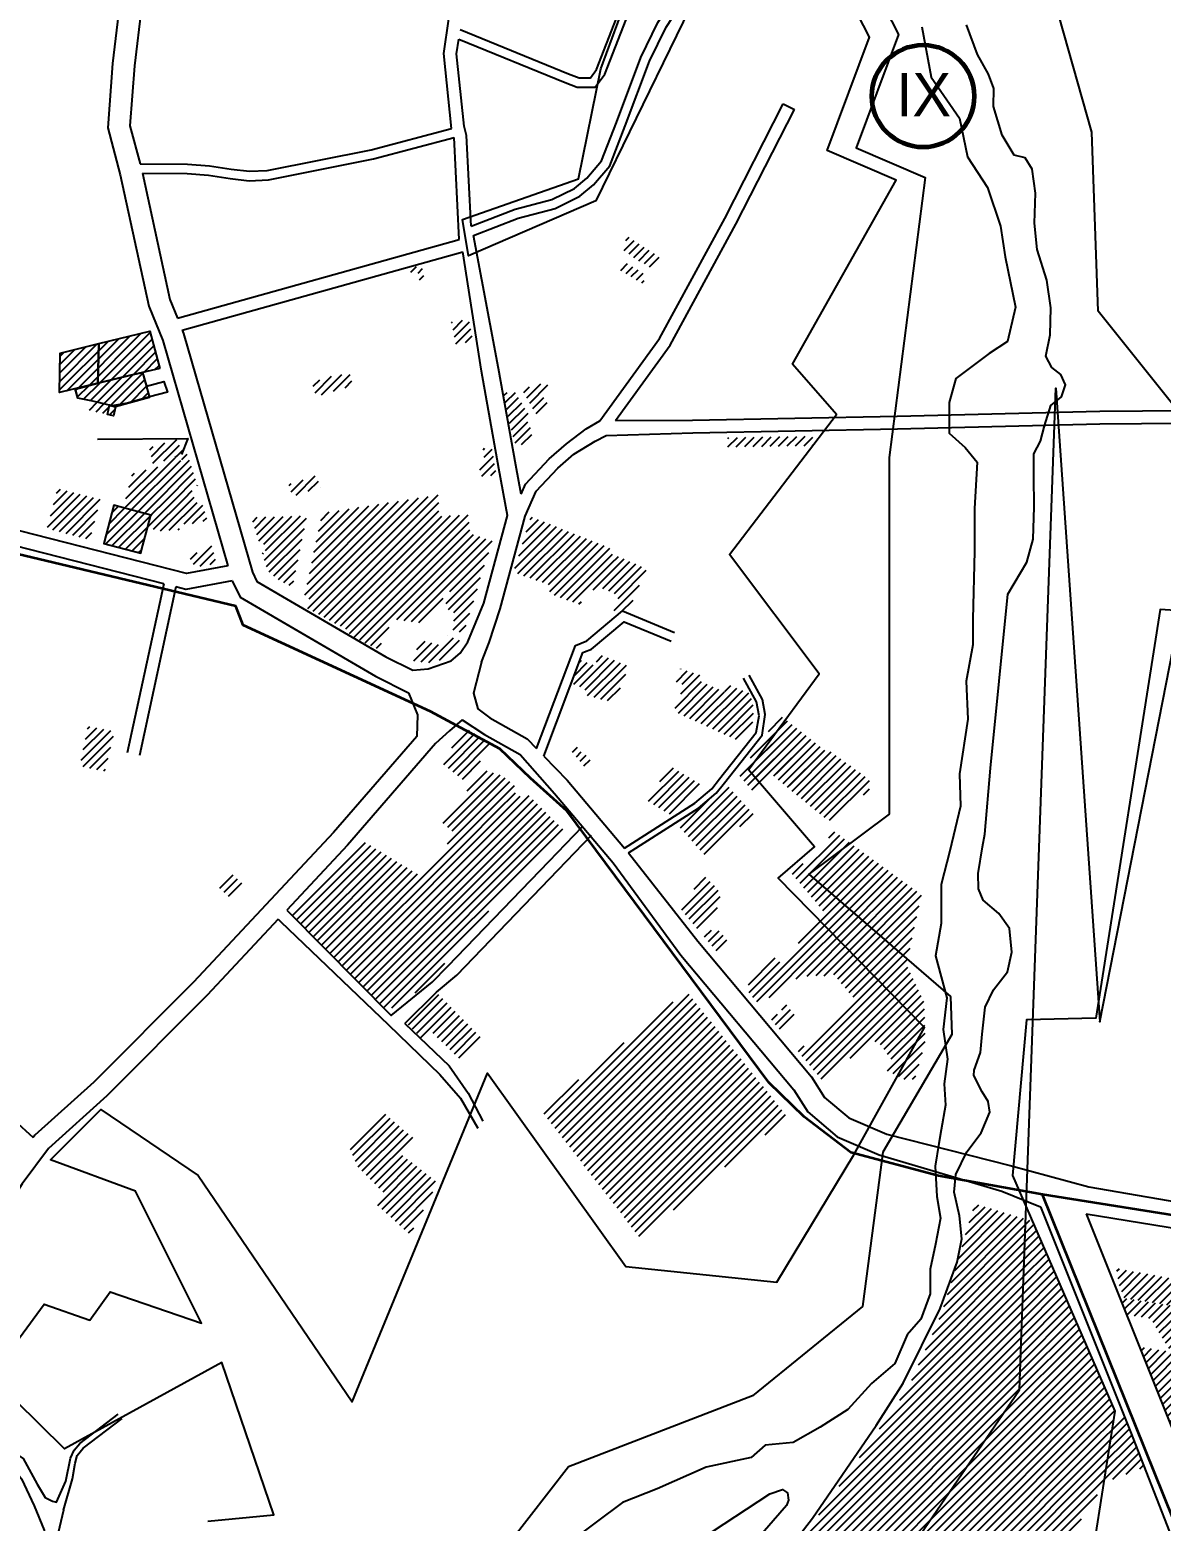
# Model space of a CAD drawing. Header units: millimetres. Extents: x 1378883 to 1389511, y 5662980 to 5673292.
# Drawn here: x 1383360 to 1384079, y 5667445 to 5668394 of the extents above; entities that cross this region are included whole.
import ezdxf

# ---------------------------------------------------------------- set-up
doc = ezdxf.new("R2010")
doc.units = ezdxf.units.MM
for name, color, linetype in [('$Work', 1, 'Continuous'), ('zona', 3, 'Continuous'), ('вулиці', 7, 'Continuous'), ('КартаСкан', 252, 'Continuous'), ('район', 6, 'Continuous')]:
    doc.layers.add(name, color=color, linetype=linetype)
doc.layers.add('_5Інше', color=252, linetype='Continuous', lineweight=25)
picture_1 = doc.add_image_def('image1.tif', size_in_pixel=(29607, 29619))
pattern_1 = [(45, (2.4066, 2.8008), (-2.6516504294, 2.6516504294), [])]

# ---------------------------------------------------------------- blocks, each defined once
blk = doc.blocks.new('Турія')
at = {"layer": '_5Інше', "color": 5}
for points in [[(46846.95, 25195.38), (46890.92, 25224.3), (46898.9, 25227.03), (46902.09, 25224.98), (46902.77, 25220.2), (46901.4, 25216.78), (46881.81, 25194.24)], [(46908.7, 25196.77), (46917.91, 25208.84), (46958.47, 25267.79), (46975.58, 25294.59), (46999.16, 25342.2), (47009.99, 25371.57), (47012.98, 25386.49), (47011.49, 25401.03), (47008.2, 25416.24), (47009.14, 25427.51), (47016.28, 25441.79), (47025.3, 25454), (47030.75, 25467.14), (47029.81, 25473.91), (47025.86, 25479.92), (47020.6, 25490.44), (47020.79, 25493.82), (47024.88, 25505.01), (47025.83, 25516.74), (47027.91, 25533.96), (47033.21, 25544.93), (47042.11, 25556.28), (47044.76, 25568.77), (47043.24, 25583.91), (47036.43, 25593.37), (47026.63, 25601.92), (47023.58, 25609.16), (47023.39, 25618.88), (47026.25, 25635.85), (47027.59, 25643.85), (47031.21, 25685.98), (47042.17, 25796.61), (47054.34, 25817.01), (47058.44, 25831.47), (47058.98, 25852.2), (47058.71, 25871.56), (47058.71, 25885.75), (47063.08, 25893.93), (47065.53, 25903.75), (47069.63, 25916.57), (47076.45, 25922.03), (47078.9, 25929.66), (47075.9, 25936.21), (47070.17, 25940.85), (47066.35, 25947.94), (47069.13, 25961.58), (47069.57, 25978.75), (47067.15, 25996.36), (47060.98, 26015.72), (47059.22, 26032.67), (47059.88, 26051.6), (47057.68, 26067.01), (47053.28, 26074.05), (47046.23, 26075.81), (47038.69, 26088.58), (47033.21, 26106.73), (47033.46, 26118.17), (47029.98, 26127.37), (47023.02, 26139.8), (47016.05, 26158.69)], [(46987.55, 26157.56), (46993.53, 26125.45), (47011.46, 26099.31), (47016.69, 26074.67), (47029.39, 26055.25), (47037.61, 26030.61), (47040.59, 26011.19), (47047.21, 25979.23), (47042.15, 25957.3), (47030.33, 25949.71), (47009.23, 25933.68), (47005.01, 25918.49), (47005.01, 25899.09), (47015.14, 25889.81), (47022.73, 25880.53), (47021.05, 25851.01), (47021.05, 25824.01), (47019.95, 25780.69), (47019.95, 25764.3), (47015.7, 25741.24), (47016.91, 25716.96), (47011.45, 25682.36), (47012.05, 25661.72), (47005.37, 25633.2), (46999.91, 25611.95), (46999.91, 25587.07), (46996.26, 25566.43), (47003.55, 25539.72), (47001.03, 25519.71), (47003.78, 25500.87), (47001.82, 25485.18), (47002.6, 25471.45), (46999.85, 25455.76), (46998.28, 25447.13), (46995.93, 25432.61), (46997.11, 25413.39), (46999.46, 25399.66), (46996.32, 25383.18), (46992.79, 25367.1), (46992.79, 25351.4), (46986.99, 25335.4), (46978.14, 25325.44), (46970.39, 25307.18), (46955.44, 25294.46), (46940.5, 25277.86), (46922.78, 25266.79), (46905.62, 25256.83), (46887.91, 25255.17), (46879.05, 25247.43), (46850.27, 25241.34), (46819.27, 25227.51), (46797.13, 25218.66), (46762.81, 25193.21)]]:
    blk.add_lwpolyline(points, dxfattribs=at)
blk = doc.blocks.new('ТуріяПрибер')
at = {"layer": '_5Інше', "color": 160}
for points in [[(46916, 25122), (47042, 25306), (47065, 25943), (47093, 25540), (47164, 25902), (47092, 25992), (47088, 26106), (46993, 26442), (47127, 26627), (47198, 27064)], [(47179, 27319), (46966, 26847), (47023, 26821), (47000, 26754), (46939, 26743), (46974, 26633), (46879, 26481), (46913, 26470), (46880, 26373), (46921, 26348), (46923, 26250), (46965, 26168), (46938, 26096), (46982, 26077), (46959, 25899), (46959, 25672), (46908, 25634), (46998, 25556), (46999, 25532), (46955, 25457), (46942, 25359), (46872, 25302), (46755, 25257), (46655, 25128)]]:
    blk.add_lwpolyline(points, dxfattribs=at)
blk = doc.blocks.new('ТуріяВодоох')
at = {"layer": '_5Інше', "color": 140}
for points in [[(46544, 25224), (46586, 25228), (46553, 25325), (46453, 25270), (46406, 25316), (46440, 25362), (46469, 25352), (46482, 25370), (46540, 25350), (46498, 25434), (46444, 25454), (46476, 25486), (46538, 25444), (46636, 25300), (46722, 25509), (46810, 25386), (46906, 25376), (46955, 25457), (47000, 25538), (46907, 25633), (46930, 25653), (46888, 25702), (46933, 25763), (46876, 25839), (46944, 25928), (46916, 25960), (46982, 26077), (46938, 26096), (46965, 26168), (46923, 26250)], [(46868, 26222), (46791, 26064), (46710, 26029), (46706, 26052), (46780, 26078), (46794, 26148), (46913, 26470)], [(47240, 25798), (47150, 25804), (47109, 25544), (47065, 25543), (47056, 25444), (47121, 25294), (47100, 25160)]]:
    blk.add_lwpolyline(points, dxfattribs=at)

msp = doc.modelspace()

# ---------------------------------------------------------------- hatches: boundary and pattern name
at = {"layer": 'вулиці', "lineweight": -2}
h = msp.add_hatch(dxfattribs=at)
h.set_pattern_fill('ANSI31', color=2, scale=30, style=0)
h.set_pattern_definition(pattern_1)
h.paths.add_polyline_path([(1383740.45, 5668262.57), (1383735.71, 5668255.24), (1383744.21, 5668249.74), (1383743.93, 5668249.33), (1383748.98, 5668246.07), (1383749.24, 5668246.49), (1383755.54, 5668242.41), (1383760.14, 5668249.53), (1383759.29, 5668250.05), (1383759.43, 5668250.26)])
h.paths.add_polyline_path([(1383740.91, 5668250.12), (1383756.75, 5668250.12), (1383756.75, 5668255.12), (1383740.91, 5668255.12)], flags=25)
h = msp.add_hatch(dxfattribs=at)
h.set_pattern_fill('ANSI31', color=2, scale=30, style=0)
h.set_pattern_definition(pattern_1)
h.paths.add_polyline_path([(1383609.19, 5668244.57), (1383601.43, 5668242.43), (1383602.4, 5668238.91), (1383606.6, 5668239.92), (1383607.94, 5668233.89), (1383611.05, 5668234.52)])
h.paths.add_polyline_path([(1383600.44, 5668235.8), (1383616.27, 5668235.8), (1383616.27, 5668240.8), (1383600.44, 5668240.8)], flags=9)
h = msp.add_hatch(dxfattribs=at)
h.set_pattern_fill('ANSI31', color=2, scale=30, style=0)
h.set_pattern_definition(pattern_1)
h.paths.add_polyline_path([(1383734.44, 5668241.94), (1383746.92, 5668234.44), (1383749.41, 5668232.91), (1383752.57, 5668237.84), (1383737.59, 5668246.89)])
h.paths.add_polyline_path([(1383736.33, 5668238.1), (1383752.17, 5668238.1), (1383752.17, 5668243.1), (1383736.33, 5668243.1)], flags=25)
h = msp.add_hatch(dxfattribs=at)
h.set_pattern_fill('ANSI31', color=2, scale=30, style=0)
h.set_pattern_definition(pattern_1)
h.paths.add_polyline_path([(1383628.04, 5668208.03), (1383630.86, 5668194), (1383635.62, 5668194.89), (1383641.62, 5668196.71), (1383639.32, 5668209.55), (1383633.76, 5668209.29)])
h.paths.add_polyline_path([(1383621.24, 5668198.62), (1383646.24, 5668198.62), (1383646.24, 5668203.62), (1383621.24, 5668203.62)], flags=9)
h = msp.add_hatch(dxfattribs=at)
h.set_pattern_fill('ANSI31', color=2, scale=30, style=0)
h.set_pattern_definition(pattern_1)
h.paths.add_polyline_path([(1383403.74, 5668194.51), (1383379.03, 5668188.37), (1383378.69, 5668163.36), (1383403.11, 5668169.35)])
h.paths.add_polyline_path([(1383436.12, 5668202.55), (1383403.74, 5668194.51), (1383403.11, 5668169.35), (1383423.72, 5668174.49), (1383431.5, 5668176.24), (1383431.52, 5668176.19), (1383442.52, 5668178.72)])
h.paths.add_polyline_path([(1383382.46, 5668178.5), (1383447.02, 5668178.5), (1383447.02, 5668188.55), (1383382.46, 5668188.55)], flags=9)
h.paths.add_polyline_path([(1383385.94, 5668159.45), (1383435.44, 5668159.45), (1383435.44, 5668167.1), (1383385.94, 5668167.1)], flags=9)
h = msp.add_hatch(dxfattribs=at)
h.set_pattern_fill('ANSI31', color=2, scale=30, style=0)
h.set_pattern_definition(pattern_1)
h.paths.add_polyline_path([(1383403.11, 5668169.35), (1383388.53, 5668165.77), (1383390.35, 5668159.9), (1383398.82, 5668158.14), (1383402.71, 5668157.21), (1383406.59, 5668156.28), (1383410.49, 5668155.34), (1383414.37, 5668154.41), (1383435.99, 5668160.3), (1383431.51, 5668176.19), (1383423.74, 5668174.41)])
h.paths.add_polyline_path([(1383381.1, 5668159.53), (1383440.27, 5668159.53), (1383440.27, 5668167.03), (1383381.1, 5668167.03)], flags=9)
h = msp.add_hatch(dxfattribs=at)
h.set_pattern_fill('ANSI31', color=2, scale=30, style=0)
h.set_pattern_definition(pattern_1)
h.paths.add_polyline_path([(1383558.03, 5668174.86), (1383557.81, 5668175.55), (1383540.87, 5668170.53), (1383541.07, 5668169.84), (1383539.47, 5668169.37), (1383541.95, 5668161.03), (1383565.53, 5668168.01), (1383563.07, 5668176.35)])
h.paths.add_polyline_path([(1383545.84, 5668166.89), (1383561.67, 5668166.89), (1383561.67, 5668171.89), (1383545.84, 5668171.89)], flags=24)
h = msp.add_hatch(dxfattribs=at)
h.set_pattern_fill('ANSI31', color=2, scale=30, style=0)
h.set_pattern_definition(pattern_1)
h.paths.add_polyline_path([(1383681.76, 5668150.01), (1383690.2, 5668155.04), (1383684.7, 5668163.4), (1383690.05, 5668167.36), (1383688.23, 5668169.81), (1383672.54, 5668165.82)])
h.paths.add_polyline_path([(1383673.69, 5668158.73), (1383689.52, 5668158.73), (1383689.52, 5668163.73), (1383673.69, 5668163.73)], flags=25)
h = msp.add_hatch(dxfattribs=at)
h.set_pattern_fill('ANSI31', color=2, scale=30, style=0)
h.set_pattern_definition(pattern_1)
h.paths.add_polyline_path([(1383667.98, 5668164.67), (1383661.37, 5668163), (1383665.29, 5668142.46), (1383669.14, 5668129.19), (1383671.23, 5668129.68), (1383677.01, 5668132.05), (1383676.82, 5668132.34), (1383680.47, 5668134.56), (1383677.91, 5668138.68), (1383679.24, 5668139.51), (1383676.49, 5668143.95), (1383676.98, 5668149.87)])
h.paths.add_polyline_path([(1383663.78, 5668146.91), (1383679.61, 5668146.91), (1383679.61, 5668151.91), (1383663.78, 5668151.91)], flags=25)
h = msp.add_hatch(dxfattribs=at)
h.set_pattern_fill('ANSI31', color=2, scale=30, style=0)
h.set_pattern_definition(pattern_1)
h.paths.add_polyline_path([(1383402.71, 5668157.21), (1383398.82, 5668158.14), (1383397.42, 5668152.3), (1383401.31, 5668151.37)])
h.paths.add_polyline_path([(1383406.59, 5668156.28), (1383402.71, 5668157.21), (1383401.31, 5668151.37), (1383405.2, 5668150.44)])
h.paths.add_polyline_path([(1383410.49, 5668155.34), (1383406.59, 5668156.28), (1383405.2, 5668150.44), (1383409.09, 5668149.51)])
h.paths.add_polyline_path([(1383414.37, 5668154.41), (1383410.49, 5668155.34), (1383409.09, 5668149.51), (1383412.98, 5668148.58)])
h = msp.add_hatch(dxfattribs=at)
h.set_pattern_fill('ANSI31', color=2, scale=30, style=0)
h.set_pattern_definition(pattern_1)
h.paths.add_polyline_path([(1383435.78, 5668128.47), (1383438.11, 5668118.11), (1383453.46, 5668122.33), (1383452.46, 5668126.05), (1383455.75, 5668126.93), (1383453.94, 5668133.77)])
h.paths.add_polyline_path([(1383437.96, 5668123.27), (1383453.79, 5668123.27), (1383453.79, 5668128.27), (1383437.96, 5668128.27)], flags=24)
h = msp.add_hatch(dxfattribs=at)
h.set_pattern_fill('ANSI31', color=2, scale=30, style=0)
h.set_pattern_definition(pattern_1)
h.paths.add_polyline_path([(1383803.81, 5668134.81), (1383803.91, 5668128.81), (1383857.85, 5668129.7), (1383857.9, 5668129.76), (1383857.81, 5668135.7)])
h.paths.add_polyline_path([(1383810.43, 5668128.9), (1383854.59, 5668128.9), (1383854.59, 5668136.4), (1383810.43, 5668136.4)], flags=9)
h = msp.add_hatch(dxfattribs=at)
h.set_pattern_fill('ANSI31', color=2, scale=30, style=0)
h.set_pattern_definition(pattern_1)
h.paths.add_polyline_path([(1383462.34, 5668117.62), (1383461, 5668121.5), (1383452.87, 5668119.5), (1383452.21, 5668121.92), (1383444.79, 5668119.7), (1383445.12, 5668117.25), (1383438.67, 5668115.59), (1383431.26, 5668113.49), (1383425.02, 5668111.64), (1383419.32, 5668090.03), (1383425.76, 5668088.34), (1383425.75, 5668088.33), (1383436.72, 5668085.44), (1383436.86, 5668085.97), (1383442, 5668086.3), (1383441.69, 5668090.39), (1383441.7, 5668090.39), (1383441.69, 5668090.49), (1383443.82, 5668090.5), (1383443.62, 5668093.07), (1383464.29, 5668097.14), (1383462.52, 5668103.17), (1383466.62, 5668104.22)])
h.paths.add_polyline_path([(1383418.5, 5668097.24), (1383470.64, 5668097.24), (1383470.64, 5668104.73), (1383418.5, 5668104.73)], flags=9)
h.paths.add_polyline_path([(1383412.32, 5668104.04), (1383474.36, 5668104.04), (1383474.36, 5668111.71), (1383412.32, 5668111.71)], flags=9)
h.paths.add_polyline_path([(1383428.27, 5668083.49), (1383480.17, 5668083.49), (1383480.17, 5668091.15), (1383428.27, 5668091.15)], flags=9)
h = msp.add_hatch(dxfattribs=at)
h.set_pattern_fill('ANSI31', color=2, scale=30, style=0)
h.set_pattern_definition(pattern_1)
h.paths.add_polyline_path([(1383460.49, 5668121.95), (1383458.95, 5668127.37), (1383452.59, 5668125.58), (1383453.46, 5668122.33), (1383453.45, 5668122.33), (1383454.03, 5668120.17)])
h = msp.add_hatch(dxfattribs=at)
h.set_pattern_fill('ANSI31', color=2, scale=30, style=0)
h.set_pattern_definition(pattern_1)
h.paths.add_polyline_path([(1383649.37, 5668117.83), (1383645.62, 5668117.36), (1383646.64, 5668110.28), (1383656.78, 5668110.76), (1383653.69, 5668128.38), (1383648.06, 5668127.84)])
h.paths.add_polyline_path([(1383642.93, 5668112.05), (1383658.76, 5668112.05), (1383658.76, 5668117.05), (1383642.93, 5668117.05)], flags=9)
h = msp.add_hatch(dxfattribs=at)
h.set_pattern_fill('ANSI31', color=2, scale=30, style=0)
h.set_pattern_definition(pattern_1)
h.paths.add_polyline_path([(1383377.45, 5668102.48), (1383370.71, 5668077.01), (1383398.12, 5668069.77), (1383404.8, 5668095.45)])
h.paths.add_polyline_path([(1383355.24, 5668081.42), (1383428.58, 5668081.42), (1383428.58, 5668088.92), (1383355.24, 5668088.92)], flags=9)
h = msp.add_hatch(dxfattribs=at)
h.set_pattern_fill('ANSI31', color=2, scale=30, style=0)
h.set_pattern_definition(pattern_1)
h.paths.add_polyline_path([(1383524.52, 5668105.11), (1383526.88, 5668097.47), (1383544.57, 5668102.94), (1383542.2, 5668110.59)])
h.paths.add_polyline_path([(1383528.43, 5668101.07), (1383544.27, 5668101.07), (1383544.27, 5668106.07), (1383528.43, 5668106.07)], flags=24)
h = msp.add_hatch(dxfattribs=at)
h.set_pattern_fill('ANSI31', color=2, scale=30, style=0)
h.set_pattern_definition(pattern_1)
h.paths.add_polyline_path([(1383469.04, 5668094.27), (1383465.41, 5668093.33), (1383464.29, 5668097.14), (1383443.62, 5668093.07), (1383443.82, 5668090.5), (1383441.7, 5668090.39), (1383442, 5668086.3), (1383436.86, 5668085.97), (1383436.72, 5668085.44), (1383434.6, 5668077.4), (1383442.19, 5668075.46), (1383454.92, 5668076.15), (1383454.91, 5668080.28), (1383457.7, 5668080.53), (1383458.23, 5668079.35), (1383460.42, 5668079.43), (1383472.82, 5668082.09)])
h.paths.add_polyline_path([(1383428.27, 5668083.49), (1383480.17, 5668083.49), (1383480.17, 5668091.15), (1383428.27, 5668091.15)], flags=9)
h = msp.add_hatch(dxfattribs=at)
h.set_pattern_fill('ANSI31', color=5, scale=30, style=0)
h.set_pattern_definition(pattern_1)
h.paths.add_polyline_path([(1383545.83, 5668086.72), (1383534.53, 5668033.62), (1383537.94, 5668031.99), (1383535.35, 5668027.18), (1383535.25, 5668026.88), (1383562.73, 5668012.04), (1383563.19, 5668009.32), (1383581.59, 5668000.04), (1383590.83, 5668019.39), (1383611.7, 5668016.41), (1383628.12, 5668040.53), (1383631, 5668049.95), (1383646.17, 5668044.98), (1383654.2, 5668069.01), (1383639.84, 5668073.78), (1383638.74, 5668085.62), (1383620.13, 5668084.75), (1383619.73, 5668098.39)])
h.paths.add_polyline_path([(1383525.7, 5668052.82), (1383654.45, 5668052.82), (1383654.45, 5668061.57), (1383525.7, 5668061.57)], flags=9)
h = msp.add_hatch(dxfattribs=at)
h.set_pattern_fill('ANSI31', color=2, scale=30, style=0)
h.set_pattern_definition(pattern_1)
h.paths.add_polyline_path([(1383425.75, 5668088.33), (1383425.75, 5668088.33), (1383419.32, 5668090.03), (1383413.12, 5668091.67), (1383406.82, 5668067.48), (1383430.34, 5668061.26), (1383430.85, 5668063.19), (1383434.6, 5668077.4), (1383436.72, 5668085.44)])
h.paths.add_polyline_path([(1383395.69, 5668069.01), (1383447.82, 5668069.01), (1383447.82, 5668076.49), (1383395.69, 5668076.49)], flags=9)
h.paths.add_polyline_path([(1383389.5, 5668075.81), (1383451.55, 5668075.81), (1383451.55, 5668083.48), (1383389.5, 5668083.48)], flags=9)
h.paths.add_polyline_path([(1383361.47, 5668080.23), (1383422.35, 5668080.23), (1383422.35, 5668090.1), (1383361.47, 5668090.1)], flags=9)
h.paths.add_polyline_path([(1383428.27, 5668083.49), (1383480.17, 5668083.49), (1383480.17, 5668091.15), (1383428.27, 5668091.15)], flags=9)
h = msp.add_hatch(dxfattribs=at)
h.set_pattern_fill('ANSI31', color=2, scale=30, style=0)
h.set_pattern_definition(pattern_1)
h.paths.add_polyline_path([(1383500.79, 5668083.92), (1383505.37, 5668068.97), (1383507.81, 5668069.67), (1383510.03, 5668061.87), (1383507.74, 5668061.22), (1383511.15, 5668050.09), (1383516.83, 5668045.09), (1383526.91, 5668039.66), (1383536.09, 5668085.17)])
h.paths.add_polyline_path([(1383508.24, 5668065.99), (1383533.24, 5668065.99), (1383533.24, 5668070.99), (1383508.24, 5668070.99)], flags=25)
h = msp.add_hatch(dxfattribs=at)
h.set_pattern_fill('ANSI31', color=5, scale=30, style=0)
h.set_pattern_definition(pattern_1)
h.paths.add_polyline_path([(1383714.42, 5668039.4), (1383721.74, 5668036.34), (1383723.08, 5668039.45), (1383723.08, 5668039.45), (1383731.92, 5668059.97), (1383731.92, 5668059.97), (1383723.08, 5668039.45), (1383723.08, 5668039.45), (1383731.92, 5668059.97), (1383728.36, 5668061.59), (1383729.42, 5668064.19), (1383726.6, 5668065.38), (1383714.09, 5668070.54), (1383678.6, 5668084.38), (1383667.54, 5668049.15), (1383691.7, 5668040.67), (1383690.32, 5668035.83), (1383708.88, 5668028.74), (1383710.05, 5668028.93)])
h = msp.add_hatch(dxfattribs=at)
h.set_pattern_fill('ANSI31', color=2, scale=30, style=0)
h.set_pattern_definition(pattern_1)
h.paths.add_polyline_path([(1383475.21, 5668067.46), (1383461.18, 5668058.51), (1383465.01, 5668052.51), (1383478.62, 5668054.65)])
h.paths.add_polyline_path([(1383463.08, 5668055.92), (1383478.91, 5668055.92), (1383478.91, 5668060.92), (1383463.08, 5668060.92)], flags=9)
h.paths.add_polyline_path([(1383420.74, 5668060.91), (1383489.08, 5668060.91), (1383489.08, 5668068.41), (1383420.74, 5668068.41)], flags=9)
h = msp.add_hatch(dxfattribs=at)
h.set_pattern_fill('ANSI31', color=2, scale=30, style=0)
h.set_pattern_definition(pattern_1)
h.paths.add_polyline_path([(1383732.01, 5668060.17), (1383723.08, 5668039.45), (1383723.22, 5668039.39), (1383723.15, 5668039.25), (1383723.64, 5668039.04), (1383734.25, 5668034.62), (1383733.53, 5668032.68), (1383734.48, 5668032.29), (1383729.09, 5668018.46), (1383742.46, 5668029), (1383752.27, 5668051.28)])
h.paths.add_polyline_path([(1383731.71, 5668041.77), (1383747.54, 5668041.77), (1383747.54, 5668046.77), (1383731.71, 5668046.77)], flags=24)
h.paths.add_polyline_path([(1383722.46, 5668008.6), (1383751.74, 5668010.34), (1383750.79, 5668026.31), (1383721.51, 5668024.57)], flags=9)
h = msp.add_hatch(dxfattribs=at)
h.set_pattern_fill('ANSI31', color=2, scale=30, style=0)
h.set_pattern_definition(pattern_1)
h.paths.add_polyline_path([(1383646.58, 5668044.82), (1383631, 5668049.95), (1383623.97, 5668026.95), (1383630.9, 5668022.44), (1383627.84, 5668012.92), (1383635.75, 5668010.42)])
h.paths.add_polyline_path([(1383628.48, 5668032.24), (1383644.31, 5668032.24), (1383644.31, 5668037.24), (1383628.48, 5668037.24)], flags=24)
h = msp.add_hatch(dxfattribs=at)
h.set_pattern_fill('ANSI31', color=2, scale=30, style=0)
h.set_pattern_definition(pattern_1)
h.paths.add_polyline_path([(1383613.18, 5668004.79), (1383607.55, 5668005.81), (1383604.07, 5667992.51), (1383615.27, 5667991.51), (1383619.26, 5667992.88), (1383622.52, 5667993.74), (1383625.55, 5667995.23), (1383627.71, 5667997.1), (1383630, 5667999.66), (1383632.42, 5668002.18), (1383633.73, 5668005.64), (1383625.64, 5668009.01), (1383623.05, 5668002.61), (1383620.25, 5668002.98)])
h.paths.add_polyline_path([(1383610.88, 5667995.42), (1383626.71, 5667995.42), (1383626.71, 5668000.42), (1383610.88, 5668000.42)], flags=24)
h = msp.add_hatch(dxfattribs=at)
h.set_pattern_fill('ANSI31', color=2, scale=30, style=0)
h.set_pattern_definition(pattern_1)
h.paths.add_polyline_path([(1383712.88, 5667975.06), (1383713.59, 5667970.89), (1383723.9, 5667968.17), (1383728.08, 5667967.33), (1383732.45, 5667967.94), (1383740.84, 5667989.44), (1383722.03, 5667996.95), (1383719.21, 5667989.66), (1383710.1, 5667993.43), (1383706.99, 5667985.94), (1383704.19, 5667978.5)])
h.paths.add_polyline_path([(1383695.93, 5667978.61), (1383760.93, 5667978.61), (1383760.93, 5667983.61), (1383695.93, 5667983.61)], flags=9)
h = msp.add_hatch(dxfattribs=at)
h.set_pattern_fill('ANSI31', color=2, scale=30, style=0)
h.set_pattern_definition(pattern_1)
h.paths.add_polyline_path([(1383787, 5667979.6), (1383788.03, 5667983.19), (1383773.92, 5667987.64), (1383770.82, 5667979.54), (1383776.25, 5667977.33), (1383769.48, 5667960.8), (1383812.34, 5667941.2), (1383819.62, 5667952.2), (1383820.42, 5667963.48), (1383817.79, 5667972.15), (1383803.92, 5667977.66), (1383801.82, 5667972.94)])
h.paths.add_polyline_path([(1383767.35, 5667961.27), (1383823.18, 5667961.27), (1383823.18, 5667968.77), (1383767.35, 5667968.77)], flags=9)
h = msp.add_hatch(dxfattribs=at)
h.set_pattern_fill('ANSI31', color=12, scale=30, style=0)
h.set_pattern_definition(pattern_1)
h.paths.add_polyline_path([(1383396.77, 5667951.28), (1383391.73, 5667925.87), (1383407.64, 5667922.52), (1383413.65, 5667947.88)])
h.paths.add_polyline_path([(1383382.18, 5667933.94), (1383421.35, 5667933.94), (1383421.35, 5667938.94), (1383382.18, 5667938.94)], flags=9)
h = msp.add_hatch(dxfattribs=at)
h.set_pattern_fill('ANSI31', color=2, scale=30, style=0)
h.set_pattern_definition(pattern_1)
h.paths.add_polyline_path([(1383629.18, 5667938.82), (1383628.41, 5667937.58), (1383625.78, 5667933.61), (1383621.15, 5667928.41), (1383636.21, 5667916.53), (1383646.08, 5667928.42), (1383647.33, 5667930.54), (1383653.17, 5667940.47), (1383636.48, 5667950.31)])
h.paths.add_polyline_path([(1383629.21, 5667931.64), (1383643.38, 5667931.64), (1383643.38, 5667936.64), (1383629.21, 5667936.64)], flags=24)
h = msp.add_hatch(dxfattribs=at)
h.set_pattern_fill('ANSI31', color=5, scale=30, style=0)
h.set_pattern_definition(pattern_1)
h.paths.add_polyline_path([(1383844.41, 5667912.28), (1383867.68, 5667934.35), (1383840.54, 5667955.44), (1383816.92, 5667923.42), (1383825.93, 5667912.91), (1383833.03, 5667919.58), (1383834.68, 5667921.13)])
h.paths.add_polyline_path([(1383816.92, 5667923.42), (1383840.54, 5667955.44), (1383836.83, 5667958.32), (1383810.84, 5667920.34), (1383821.02, 5667908.3), (1383825.93, 5667912.91)])
h.paths.add_polyline_path([(1383829.28, 5667928.12), (1383859.7, 5667928.12), (1383859.7, 5667934.37), (1383829.28, 5667934.37)], flags=24)
h = msp.add_hatch(dxfattribs=at)
h.set_pattern_fill('ANSI31', color=5, scale=30, style=0)
h.set_pattern_definition(pattern_1)
h.paths.add_polyline_path([(1383868.81, 5667935.43), (1383867.68, 5667934.35), (1383840.54, 5667955.44), (1383816.92, 5667923.42), (1383825.93, 5667912.91), (1383833.02, 5667919.57), (1383833.01, 5667919.57), (1383834.68, 5667921.13), (1383833.02, 5667919.57), (1383868.01, 5667890.89), (1383893.98, 5667910.47), (1383893.93, 5667917.24)])
h.paths.add_polyline_path([(1383858.97, 5667910.51), (1383882.73, 5667910.51), (1383882.73, 5667917.98), (1383858.97, 5667917.98)], flags=24)
h.paths.add_polyline_path([(1383832.61, 5667927.51), (1383856.37, 5667927.51), (1383856.37, 5667934.98), (1383832.61, 5667934.98)], flags=24)
h = msp.add_hatch(dxfattribs=at)
h.set_pattern_fill('ANSI31', color=2, scale=30, style=0)
h.set_pattern_definition(pattern_1)
h.paths.add_polyline_path([(1383712.31, 5667925.96), (1383716.45, 5667929.41), (1383712.45, 5667934.23), (1383711.68, 5667933.59), (1383707.73, 5667938.35), (1383704.34, 5667935.55)])
h.paths.add_polyline_path([(1383702.26, 5667929.78), (1383722.26, 5667929.78), (1383722.26, 5667934.78), (1383702.26, 5667934.78)], flags=9)
h = msp.add_hatch(dxfattribs=at)
h.set_pattern_fill('ANSI31', color=2, scale=30, style=0)
h.set_pattern_definition(pattern_1)
h.paths.add_polyline_path([(1383653.36, 5667921.98), (1383648.3, 5667923.54), (1383622.46, 5667889.56), (1383631.45, 5667882.29), (1383640.31, 5667875.97), (1383667.13, 5667909.97), (1383667.13, 5667909.97), (1383669.19, 5667912.58), (1383660.35, 5667919.83)])
h.paths.add_polyline_path([(1383623.37, 5667903.04), (1383662.54, 5667903.04), (1383662.54, 5667908.04), (1383623.37, 5667908.04)], flags=25)
h.paths.add_polyline_path([(1383622.95, 5667897.33), (1383662.95, 5667897.33), (1383662.95, 5667902.33), (1383622.95, 5667902.33)], flags=25)
h = msp.add_hatch(dxfattribs=at)
h.set_pattern_fill('ANSI31', color=2, scale=30, style=0)
h.set_pattern_definition(pattern_1)
h.paths.add_polyline_path([(1383759.65, 5667914.32), (1383753.19, 5667903.51), (1383767.54, 5667894.86), (1383788.9, 5667912.81), (1383780.02, 5667918.15), (1383778.99, 5667918.78), (1383774.88, 5667921.25), (1383766.81, 5667926.12)])
h.paths.add_polyline_path([(1383725.59, 5667905.67), (1383813.09, 5667905.67), (1383813.09, 5667913.17), (1383725.59, 5667913.17)], flags=9)
h = msp.add_hatch(dxfattribs=at)
h.set_pattern_fill('ANSI31', color=2, scale=30, style=0)
h.set_pattern_definition(pattern_1)
h.paths.add_polyline_path([(1383820.5, 5667894.93), (1383802.81, 5667914.35), (1383797.27, 5667909.63), (1383796.44, 5667908.61), (1383785.12, 5667898.93), (1383783.41, 5667897.85), (1383772.18, 5667888.29), (1383789.66, 5667868.68)])
h.paths.add_polyline_path([(1383769.77, 5667886.06), (1383822.69, 5667886.06), (1383822.69, 5667894.81), (1383769.77, 5667894.81)], flags=9)
h = msp.add_hatch(dxfattribs=at)
h.set_pattern_fill('ANSI31', color=12, scale=30, style=0)
h.set_pattern_definition(pattern_1)
h.paths.add_polyline_path([(1383609.21, 5667855.45), (1383570.92, 5667878.71), (1383524.8, 5667832.75), (1383587.43, 5667770.25), (1383615.75, 5667788.4), (1383625.67, 5667798.5), (1383621.52, 5667802.62), (1383700.85, 5667883.88), (1383675.79, 5667908.59), (1383673.33, 5667905.59), (1383667.13, 5667909.97), (1383640.31, 5667875.97), (1383630.66, 5667882.86)])
h.paths.add_polyline_path([(1383554.52, 5667833.5), (1383639.52, 5667833.5), (1383639.52, 5667841), (1383554.52, 5667841)], flags=24)
h.paths.add_polyline_path([(1383602.5, 5667756.2), (1383666.31, 5667824.31), (1383654.63, 5667835.25), (1383590.83, 5667767.13)], flags=9)
h.paths.add_polyline_path([(1383542.73, 5667794.47), (1383571.57, 5667766.76), (1383588.2, 5667784.07), (1383559.36, 5667811.78)], flags=9)
h.paths.add_polyline_path([(1383588.79, 5667757.59), (1383604.48, 5667760.73), (1383601.34, 5667776.42), (1383585.65, 5667773.28)], flags=9)
h = msp.add_hatch(dxfattribs=at)
h.set_pattern_fill('ANSI31', color=5, scale=30, style=0)
h.set_pattern_definition(pattern_1)
h.paths.add_polyline_path([(1383918.19, 5667802.71), (1383927.04, 5667844.02), (1383881.86, 5667876.82), (1383855.41, 5667857.12)], flags=17)
h.paths.add_polyline_path([(1383928.92, 5667759.42), (1383911.85, 5667728.7), (1383916.42, 5667726.35), (1383922.86, 5667726.59), (1383929.43, 5667749.56), (1383928.85, 5667775.23), (1383917.53, 5667799.62), (1383918.19, 5667802.71), (1383855.41, 5667857.12), (1383881.86, 5667876.82), (1383869.58, 5667885.73), (1383867.98, 5667879.95), (1383847.87, 5667860.04), (1383844.81, 5667857.3), (1383848.01, 5667853.47), (1383865.78, 5667832.3), (1383861.32, 5667828.48)])
h.paths.add_polyline_path([(1383851.88, 5667815.24), (1383937.77, 5667815.24), (1383937.77, 5667822.91), (1383851.88, 5667822.91)], flags=9)
h = msp.add_hatch(dxfattribs=at)
h.set_pattern_fill('ANSI31', color=2, scale=30, style=0)
h.set_pattern_definition(pattern_1)
h.paths.add_polyline_path([(1383487.7, 5667857.74), (1383479.75, 5667848.89), (1383488.53, 5667841), (1383496.48, 5667849.85)])
h.paths.add_polyline_path([(1383481.72, 5667846.58), (1383495.88, 5667846.58), (1383495.88, 5667851.58), (1383481.72, 5667851.58)], flags=25)
h = msp.add_hatch(dxfattribs=at)
h.set_pattern_fill('ANSI31', color=2, scale=30, style=0)
h.set_pattern_definition(pattern_1)
h.paths.add_polyline_path([(1383783.42, 5667823.55), (1383784.72, 5667822.18), (1383793.46, 5667830.77), (1383799.15, 5667838.49), (1383799.98, 5667839.46), (1383797.18, 5667848.02), (1383788.46, 5667856.49), (1383780.49, 5667849.48), (1383782.7, 5667847.23), (1383772.23, 5667836.98)])
h.paths.add_polyline_path([(1383779.38, 5667836.07), (1383793.55, 5667836.07), (1383793.55, 5667841.07), (1383779.38, 5667841.07)], flags=24)
h = msp.add_hatch(dxfattribs=at)
h.set_pattern_fill('ANSI31', color=2, scale=30, style=0)
h.set_pattern_definition(pattern_1)
h.paths.add_polyline_path([(1383613.85, 5667758.31), (1383633.84, 5667739.13), (1383647.11, 5667752.9), (1383618.5, 5667781.97), (1383599.08, 5667762.84), (1383608.67, 5667753.06)])
h.paths.add_polyline_path([(1383619.62, 5667759.91), (1383633.79, 5667759.91), (1383633.79, 5667764.91), (1383619.62, 5667764.91)], flags=25)
h.paths.add_polyline_path([(1383602.5, 5667756.2), (1383666.31, 5667824.31), (1383654.63, 5667835.25), (1383590.83, 5667767.13)], flags=9)
h.paths.add_polyline_path([(1383588.79, 5667757.59), (1383604.48, 5667760.73), (1383601.34, 5667776.42), (1383585.65, 5667773.28)], flags=9)
h = msp.add_hatch(dxfattribs=at)
h.set_pattern_fill('ANSI31', color=5, scale=30, style=0)
h.set_pattern_definition(pattern_1)
h.paths.add_polyline_path([(1383861.32, 5667828.48), (1383849.99, 5667818.79), (1383869.33, 5667795.73), (1383869.33, 5667795.72), (1383869.33, 5667795.73), (1383869.33, 5667795.73), (1383869.33, 5667795.72), (1383871.76, 5667792.82), (1383883.94, 5667778.32), (1383878.23, 5667773.65), (1383880.26, 5667771.15), (1383863.43, 5667757.41), (1383864.1, 5667756.52), (1383860.84, 5667753.45), (1383859.16, 5667753.12), (1383848.29, 5667744.68), (1383863.51, 5667726.62), (1383880.96, 5667739.59), (1383884.41, 5667741.54), (1383898.9, 5667751.48), (1383908.46, 5667738.48), (1383905.2, 5667732.11), (1383911.85, 5667728.7), (1383928.92, 5667759.42)])
h = msp.add_hatch(dxfattribs=at)
h.set_pattern_fill('ANSI31', color=2, scale=30, style=0)
h.set_pattern_definition(pattern_1)
h.paths.add_polyline_path([(1383798.42, 5667806.04), (1383805.59, 5667812.55), (1383802.88, 5667815.71), (1383797.73, 5667821.76), (1383795.13, 5667819.5), (1383791.68, 5667823.51), (1383787.03, 5667819.48)])
h.paths.add_polyline_path([(1383789.92, 5667812.39), (1383804.08, 5667812.39), (1383804.08, 5667817.39), (1383789.92, 5667817.39)], flags=25)
h = msp.add_hatch(dxfattribs=at)
h.set_pattern_fill('ANSI31', color=2, scale=30, style=0)
h.set_pattern_definition(pattern_1)
h.paths.add_polyline_path([(1383838.09, 5667800.17), (1383833.03, 5667804.57), (1383815.59, 5667788.26), (1383817.51, 5667786.06), (1383815.37, 5667784.03), (1383824.43, 5667773.29), (1383836.6, 5667784.68), (1383840.87, 5667785.98), (1383846.54, 5667790.35), (1383859.24, 5667793.2), (1383862.37, 5667790.21), (1383869.33, 5667795.73), (1383849.99, 5667818.79), (1383846.31, 5667815.58), (1383849.27, 5667812.56)])
h.paths.add_polyline_path([(1383815.8, 5667789.29), (1383872.47, 5667789.29), (1383872.47, 5667796.79), (1383815.8, 5667796.79)], flags=9)
h = msp.add_hatch(dxfattribs=at)
h.set_pattern_fill('ANSI31', color=5, scale=30, style=0)
h.set_pattern_definition(pattern_1)
h.paths.add_polyline_path([(1383737.09, 5667749.36), (1383685.14, 5667706.94), (1383748.04, 5667625.75), (1383814.26, 5667681.19), (1383817.22, 5667682.8), (1383841.81, 5667702.74), (1383777.45, 5667782.83)])
h.paths.add_polyline_path([(1383704.27, 5667701.9), (1383808.44, 5667701.9), (1383808.44, 5667709.4), (1383704.27, 5667709.4)], flags=24)
h = msp.add_hatch(dxfattribs=at)
h.set_pattern_fill('ANSI31', color=2, scale=30, style=0)
h.set_pattern_definition(pattern_1)
h.paths.add_polyline_path([(1383838.46, 5667770.51), (1383836.4, 5667768.81), (1383831.51, 5667764.76), (1383838.26, 5667756.65), (1383848.05, 5667765.62), (1383847.36, 5667766.47), (1383842.9, 5667771.86), (1383841.25, 5667773.86), (1383837.95, 5667771.13)])
h.paths.add_polyline_path([(1383826.74, 5667763), (1383856.74, 5667763), (1383856.74, 5667768), (1383826.74, 5667768)], flags=9)
h = msp.add_hatch(dxfattribs=at)
h.set_pattern_fill('ANSI31', color=164, scale=30, style=0)
h.set_pattern_definition(pattern_1)
h.paths.add_polyline_path([(1383619.39, 5667660.78), (1383596.09, 5667678.95), (1383603.5, 5667689.62), (1383599.61, 5667692.68), (1383585.94, 5667704.53), (1383563.4, 5667682.65), (1383568.25, 5667671.34), (1383585.48, 5667653.89), (1383579.82, 5667647.56), (1383601.79, 5667627.87)])
h.paths.add_polyline_path([(1383549.24, 5667661.26), (1383626.32, 5667661.26), (1383626.32, 5667670.01), (1383549.24, 5667670.01)], flags=9)
h = msp.add_hatch(dxfattribs=at)
h.set_pattern_fill('ANSI31', color=3, scale=30, style=0)
h.set_pattern_definition(pattern_1)
h.paths.add_polyline_path([(1383939.55, 5667576.6), (1383917.98, 5667529), (1383826.87, 5667400.39), (1383824.3, 5667390.02), (1383824.27, 5667387.81), (1383825.98, 5667375.63), (1383828.73, 5667362.12), (1383832.62, 5667353.94), (1383834.91, 5667350.05), (1383880.08, 5667369.46), (1383989.41, 5667529.12), (1383993.33, 5667637.72), (1383961.06, 5667647.45)])
h = msp.add_hatch(dxfattribs=at)
h.set_pattern_fill('ANSI31', color=3, scale=30, style=0)
h.set_pattern_definition(pattern_1)
h.paths.add_polyline_path([(1383876.88, 5667364.79), (1383911.93, 5667371.4), (1383938.79, 5667380.7), (1383960.05, 5667391.9), (1384022.77, 5667437.78), (1384042.44, 5667467.71), (1384043.26, 5667472.96), (1384032.65, 5667500.35), (1384044.52, 5667508.45), (1384049.07, 5667510.03), (1384049.92, 5667515.42), (1383997.46, 5667636.48), (1383993.33, 5667637.72), (1383989.41, 5667529.12)])
h.paths.add_polyline_path([(1383967.62, 5667447.95), (1383987.62, 5667447.95), (1383987.62, 5667452.95), (1383967.62, 5667452.95)], flags=24)
h = msp.add_hatch(dxfattribs=at)
h.set_pattern_fill('ANSI31', color=2, scale=30, style=0)
h.set_pattern_definition([(45, (5.4115, 2.8008), (-2.6516504294, 2.6516504294), [])])
h.paths.add_polyline_path([(1384051.06, 5667606.35), (1384052.55, 5667596.49), (1384056.19, 5667587.41), (1384086.99, 5667582.55), (1384093.66, 5667581.5), (1384095.03, 5667590.09), (1384100.95, 5667589.14), (1384101.94, 5667588.99), (1384103.57, 5667599.22), (1384089.93, 5667601.35), (1384085.23, 5667600.19)])
h.paths.add_polyline_path([(1384051.76, 5667586.79), (1384104.92, 5667586.79), (1384104.92, 5667596.84), (1384051.76, 5667596.84)], flags=9)
h = msp.add_hatch(dxfattribs=at)
h.set_pattern_fill('ANSI31', color=2, scale=30, style=0)
h.set_pattern_definition(pattern_1)
h.paths.add_polyline_path([(1384101.94, 5667588.99), (1384100.95, 5667589.14), (1384095.03, 5667590.09), (1384093.66, 5667581.5), (1384088.36, 5667582.34), (1384085.77, 5667572.53), (1384098.94, 5667570.52)])
h.paths.add_polyline_path([(1384051.73, 5667574.02), (1384104.95, 5667574.02), (1384104.95, 5667581.88), (1384051.73, 5667581.88)], flags=9)
h.paths.add_polyline_path([(1384051.76, 5667586.79), (1384104.92, 5667586.79), (1384104.92, 5667596.84), (1384051.76, 5667596.84)], flags=9)
h = msp.add_hatch(dxfattribs=at)
h.set_pattern_fill('ANSI31', color=2, scale=30, style=0)
h.set_pattern_definition(pattern_1)
h.paths.add_polyline_path([(1384067.21, 5667585.67), (1384053.87, 5667587.77), (1384057.84, 5667576.79), (1384075.46, 5667574.1)])
h.paths.add_polyline_path([(1384088.36, 5667582.34), (1384086.99, 5667582.55), (1384067.21, 5667585.67), (1384075.46, 5667574.1), (1384085.77, 5667572.53)])
h.paths.add_polyline_path([(1384051.73, 5667574.02), (1384104.95, 5667574.02), (1384104.95, 5667581.88), (1384051.73, 5667581.88)], flags=9)
h = msp.add_hatch(dxfattribs=at)
h.set_pattern_fill('ANSI31', color=2, scale=30, style=0)
h.set_pattern_definition(pattern_1)
h.paths.add_polyline_path([(1384102.66, 5667568.18), (1384098.94, 5667570.52), (1384072.78, 5667574.51), (1384085.71, 5667553.24), (1384090.91, 5667552.39)])
h.paths.add_polyline_path([(1384060.78, 5667558.07), (1384118.89, 5667558.07), (1384118.89, 5667567.77), (1384060.78, 5667567.77)], flags=9)
h = msp.add_hatch(dxfattribs=at)
h.set_pattern_fill('ANSI31', color=2, scale=30, style=0)
h.set_pattern_definition(pattern_1)
h.paths.add_polyline_path([(1384119.47, 5667563.93), (1384111.55, 5667565.3), (1384105.63, 5667566.32), (1384102.66, 5667568.18), (1384090.91, 5667552.39), (1384113.84, 5667548.65), (1384117.73, 5667548.01)])
h.paths.add_polyline_path([(1384060.78, 5667558.07), (1384118.89, 5667558.07), (1384118.89, 5667567.77), (1384060.78, 5667567.77)], flags=9)
h = msp.add_hatch(dxfattribs=at)
h.set_pattern_fill('ANSI31', color=5, scale=30, style=0)
h.set_pattern_definition(pattern_1)
h.paths.add_polyline_path([(1384113.84, 5667548.65), (1384065.55, 5667556.53), (1384085.84, 5667505.86), (1384095.66, 5667480.69), (1384096.3, 5667481.39), (1384151.49, 5667498.38), (1384156.96, 5667477.5), (1384201.11, 5667478.96), (1384202.83, 5667498.05), (1384203.14, 5667502.4), (1384203.21, 5667502.38), (1384203.23, 5667502.51), (1384201.97, 5667502.42), (1384201.1, 5667503.91), (1384200.89, 5667506.05), (1384179.19, 5667538.21), (1384156.37, 5667541.63)])
h.paths.add_polyline_path([(1384125.72, 5667513.52), (1384149.48, 5667513.52), (1384149.48, 5667521), (1384125.72, 5667521)], flags=24)
h.paths.add_polyline_path([(1384192, 5667471.31), (1384267.35, 5667471.31), (1384267.35, 5667481.38), (1384192, 5667481.38)], flags=9)
h = msp.add_hatch(dxfattribs=at)
h.set_pattern_fill('ANSI31', color=2, scale=30, style=0)
h.set_pattern_definition(pattern_1)
h.paths.add_polyline_path([(1384043.26, 5667472.96), (1384044.24, 5667470.44), (1384068.74, 5667479.85), (1384064.94, 5667489.59), (1384055.84, 5667512.38), (1384049.07, 5667510.03)])
h.paths.add_polyline_path([(1384049.07, 5667510.03), (1384044.52, 5667508.45), (1384032.65, 5667500.35), (1384043.26, 5667472.96)])
h.paths.add_polyline_path([(1384039.06, 5667489.22), (1384059.06, 5667489.22), (1384059.06, 5667494.22), (1384039.06, 5667494.22)], flags=9)

# ---------------------------------------------------------------- linework, layer by layer
at = {"layer": '$Work', "color": 7, "lineweight": -2}
msp.add_lwpolyline([(1383434.6, 5668077.4), (1383436.72, 5668085.44), (1383425.75, 5668088.33), (1383425.75, 5668088.33), (1383419.32, 5668090.03), (1383413.12, 5668091.67), (1383406.82, 5668067.48), (1383430.34, 5668061.26), (1383430.85, 5668063.19)], close=True, dxfattribs=at)
at = {"layer": 'zona', "color": 3, "lineweight": 60}
msp.add_circle((1383928.04, 5668351.95), 32.54, dxfattribs=at)
at = {"layer": 'вулиці', "color": 7}
for points in [[(1383546.57, 5668822.98), (1383541.06, 5668804.79), (1383510.08, 5668701), (1383448.94, 5668502.87), (1383435.36, 5668446.16), (1383426.35, 5668371.28), (1383423.46, 5668333.01), (1383429.89, 5668308.89)], [(1383632.59, 5668388.25), (1383700.27, 5668360.68), (1383707.99, 5668357.56), (1383719.45, 5668357.56), (1383725.66, 5668366), (1383799.8, 5668556.4), (1383848.83, 5668714.71)], [(1383633.44, 5668394.39), (1383702.52, 5668366.24), (1383709.15, 5668363.56), (1383716.41, 5668363.56), (1383720.36, 5668368.92), (1383794.13, 5668558.38), (1383842.65, 5668715.05)], [(1383640.57, 5668269.24), (1383668.5, 5668280.1), (1383691.78, 5668286.13), (1383706.36, 5668293.28), (1383714.18, 5668299.85), (1383723.5, 5668310.81), (1383733, 5668335.12), (1383748.47, 5668376.54), (1383759.34, 5668398.85), (1383786.83, 5668440.96), (1383787.37, 5668443.08), (1383793.14, 5668451.3), (1383797.19, 5668460.3), (1383801.07, 5668486.83), (1383813.54, 5668540.51)], [(1383641.93, 5668263.33), (1383670.35, 5668274.38), (1383693.88, 5668280.47), (1383709.66, 5668288.22), (1383718.42, 5668295.57), (1383728.73, 5668307.69), (1383738.6, 5668332.98), (1383753.99, 5668374.17), (1383764.57, 5668395.89), (1383792.39, 5668438.51), (1383792.91, 5668440.52), (1383798.38, 5668448.32), (1383803, 5668458.6), (1383806.98, 5668485.71), (1383819.38, 5668539.16)], [(1383628.1, 5668331.37), (1383623.22, 5668378.99), (1383626.29, 5668401.07), (1383639.65, 5668447.98), (1383640.47, 5668450.27)], [(1383416.88, 5668409.75), (1383412.42, 5668372.65), (1383409.32, 5668331.7), (1383417.28, 5668301.83), (1383435.48, 5668218.34), (1383444.33, 5668196.48), (1383485.67, 5668053.17)], [(1383640.57, 5668269.24), (1383637.57, 5668326.81), (1383635.99, 5668332.81), (1383631.28, 5668378.84), (1383632.59, 5668388.25)], [(1383722.45, 5668145.51), (1383760.42, 5668197.78), (1383801.86, 5668274.19), (1383839.07, 5668347.15)], [(1383732.37, 5668145.55), (1383767.21, 5668193.51), (1383808.95, 5668270.46), (1383846.2, 5668343.51)], [(1383429.89, 5668308.89), (1383460.13, 5668308.68), (1383474.13, 5668307.63), (1383487.96, 5668305.5), (1383499.59, 5668304.18), (1383510.81, 5668304.61), (1383576.97, 5668317.88), (1383628.1, 5668331.37)], [(1383431.38, 5668302.88), (1383459.89, 5668302.68), (1383473.44, 5668301.67), (1383487.16, 5668299.55), (1383499.36, 5668298.17), (1383511.52, 5668298.63), (1383578.33, 5668312.04), (1383629.63, 5668325.57)], [(1383633, 5668260.68), (1383629.63, 5668325.57)], [(1383431.38, 5668302.88), (1383448.9, 5668222.49), (1383453.71, 5668210.63)], [(1383672.36, 5668098.77), (1383668.96, 5668117.16), (1383657.88, 5668178.75), (1383641.93, 5668263.33)], [(1383453.71, 5668210.63), (1383633, 5668260.68)], [(1383456.73, 5668203.16), (1383635.15, 5668252.97)], [(1383633.46, 5667997.61), (1383638.41, 5668004.8), (1383648.56, 5668029.38), (1383663.67, 5668085.29), (1383658.14, 5668115.18), (1383647.03, 5668176.92), (1383635.15, 5668252.97)], [(1383456.73, 5668203.16), (1383457.58, 5668201.06), (1383501.37, 5668049.24), (1383504.26, 5668043.24), (1383586.33, 5667995.32), (1383603.35, 5667986.7), (1383613.24, 5667987.59), (1383627.71, 5667992.75), (1383633.46, 5667997.61)], [(1383732.37, 5668145.55), (1383781.35, 5668145.79), (1383911.55, 5668148.42), (1384040.38, 5668151.47), (1384229.78, 5668153.09), (1384274.99, 5668153.05), (1384418.56, 5668135.59), (1384464.23, 5668128.68)], [(1383672.36, 5668098.77), (1383675.2, 5668105.19), (1383690.06, 5668121.17), (1383701.17, 5668130.76), (1383713.7, 5668140.27), (1383722.45, 5668145.51)], [(1383674.94, 5668084.84), (1383681.97, 5668100.73), (1383695.62, 5668115.4), (1383705.89, 5668124.27), (1383719.42, 5668132.53), (1383726.45, 5668136), (1383781.56, 5668137.79), (1383911.73, 5668140.42), (1384040.51, 5668143.47), (1384199.93, 5668144.83)], [(1383445, 5668041.73), (1383293.07, 5668080.44), (1383180.56, 5668111.86), (1383169.81, 5668116.25)], [(1383485.67, 5668053.17), (1383459.44, 5668048.37), (1383295.65, 5668090.1), (1383234.66, 5668107.14)], [(1383647.08, 5667991.82), (1383652.03, 5668004.46), (1383658.99, 5668025.83), (1383674.94, 5668084.84)], [(1383445, 5668041.73), (1383421.64, 5667934.19)], [(1383452.76, 5668039.76), (1383429.46, 5667932.49)], [(1383488.58, 5668043.54), (1383459.08, 5668038.14), (1383452.76, 5668039.76)], [(1383488.58, 5668043.54), (1383493.5, 5668033.31), (1383579.64, 5667983.01), (1383600.61, 5667972.4)], [(1383682.1, 5667936.95), (1383706.82, 5668002.48), (1383710.41, 5668004.07), (1383714.07, 5668005.43), (1383714.07, 5668005.43), (1383736.77, 5668024.52), (1383769.97, 5668010.76)], [(1383686.71, 5667932.18), (1383711.55, 5667998.01), (1383712.67, 5667998.51), (1383717.13, 5668000.17), (1383737.84, 5668017.58), (1383767.67, 5668005.21)], [(1383647.08, 5667991.82), (1383642.1, 5667972.22), (1383644.86, 5667962.2), (1383652.38, 5667956.55), (1383676.16, 5667943.09), (1383682.1, 5667936.95)], [(1383823.72, 5667957.74), (1383821.99, 5667966.71), (1383813.79, 5667981.65)], [(1383827.65, 5667958.5), (1383825.79, 5667968.09), (1383817.3, 5667983.57)], [(1383600.61, 5667972.4), (1383606.48, 5667958.42), (1383605.98, 5667944.71), (1383552.98, 5667883.48), (1383463.87, 5667788.41), (1383400.55, 5667724.79), (1383363.05, 5667690.95), (1383361.85, 5667689.47)], [(1383634.72, 5667955.11), (1383626.8, 5667948.18), (1383617.82, 5667940.06), (1383561.9, 5667875.44), (1383523.25, 5667834.21)], [(1383634.72, 5667955.11), (1383649.1, 5667945.91), (1383671.61, 5667933.14), (1383693.61, 5667908.4), (1383730.79, 5667864.25), (1383773.93, 5667805.49), (1383845.75, 5667719.89), (1383854.72, 5667705.75), (1383873.32, 5667689.97), (1383900.18, 5667678.45), (1383978.15, 5667655.45), (1384002.67, 5667645.41)], [(1383737.99, 5667873.64), (1383782.73, 5667902.15), (1383793.56, 5667911.4), (1383798.58, 5667917.68), (1383821.84, 5667947.08), (1383823.72, 5667957.74)], [(1383740.53, 5667870.51), (1383785.12, 5667898.93), (1383796.44, 5667908.61), (1383801.71, 5667915.19), (1383825.6, 5667945.39), (1383827.65, 5667958.5)], [(1383686.71, 5667932.18), (1383701.64, 5667916.76), (1383737.99, 5667873.64)], [(1383316.35, 5667925.31), (1383328.41, 5667848.7), (1383333.85, 5667797.67), (1383339.28, 5667747.13), (1383343.61, 5667718.62), (1383349.75, 5667700.57), (1383361.85, 5667689.47)], [(1383523.25, 5667834.21), (1383524.75, 5667832.7), (1383589.67, 5667767.17), (1383615.75, 5667788.4), (1383625.73, 5667798.44), (1383690.18, 5667865.31), (1383711.32, 5667887.36)], [(1383598.3, 5667762.08), (1383618.5, 5667781.97), (1383631.44, 5667792.85), (1383695.95, 5667859.77), (1383717.1, 5667881.83)], [(1383740.53, 5667870.51), (1383784.8, 5667814.32), (1383857.08, 5667728.18), (1383865.4, 5667715.05), (1383880.77, 5667702.01), (1383904.94, 5667691.64), (1383983.45, 5667671.63), (1384033.47, 5667658.23), (1384108.56, 5667645.26)], [(1383517.77, 5667828.37), (1383472.5, 5667780.07), (1383408.83, 5667716.1), (1383371.55, 5667682.45), (1383355, 5667659.99), (1383325.43, 5667613.53), (1383289.5, 5667553.25), (1383279.22, 5667538.11)], [(1383517.77, 5667828.37), (1383519.15, 5667826.99), (1383587.98, 5667761.1)], [(1383587.98, 5667761.1), (1383620.67, 5667729.65), (1383633.74, 5667714.51), (1383644.73, 5667695.4)], [(1383598.3, 5667762.08), (1383626.49, 5667735.16), (1383638.65, 5667717.82), (1383647.91, 5667699.97)], [(1384002.67, 5667645.41), (1384060.01, 5667502.25), (1384084.79, 5667438.7), (1384109.39, 5667376.96), (1384110.28, 5667368.63), (1384107.08, 5667361.71), (1384072.64, 5667301.26), (1384070.14, 5667294.34)], [(1384031.74, 5667640.95), (1384085.84, 5667505.86), (1384110.62, 5667442.3), (1384117.34, 5667425.44)], [(1384031.74, 5667640.95), (1384203.93, 5667612.92), (1384289.03, 5667599.08)], [(1383279.22, 5667538.11), (1383282.71, 5667533.37), (1383355.64, 5667485.24), (1383364.41, 5667469.02), (1383369.57, 5667460.52), (1383374.14, 5667458.12), (1383376.64, 5667457.66), (1383382.72, 5667470.86), (1383385.74, 5667485.64), (1383387.95, 5667490.67), (1383391.66, 5667494.98), (1383415.93, 5667513.51)], [(1383271.07, 5667530.76), (1383283.16, 5667523.99), (1383306.55, 5667507.59), (1383337.75, 5667488.95), (1383346.18, 5667482.97), (1383354.5, 5667472.47), (1383362.46, 5667455.28), (1383368.82, 5667439.65), (1383367.72, 5667425.61), (1383342.66, 5667359.58), (1383335.15, 5667333.57), (1383343, 5667250.37)], [(1383381.11, 5667452.46), (1383386.93, 5667472.47), (1383388.56, 5667482.42), (1383389.98, 5667487.24), (1383393.75, 5667492), (1383418.53, 5667510.8)], [(1383381.11, 5667452.46), (1383375.29, 5667427.28), (1383374.08, 5667423.38)]]:
    msp.add_lwpolyline(points, dxfattribs=at)
at = {"layer": 'вулиці', "color": 1}
msp.add_lwpolyline([(1383839.07, 5668347.15), (1383846.2, 5668343.51)], dxfattribs=at)
at = {"layer": 'вулиці', "color": 7}
for points in [[(1383442.52, 5668178.72), (1383423.24, 5668174.29), (1383403.11, 5668169.35), (1383403.74, 5668194.51), (1383436.12, 5668202.55), (1383442.52, 5668178.72)], [(1383403.74, 5668194.51), (1383403.11, 5668169.35), (1383378.69, 5668163.36), (1383379.03, 5668188.37), (1383403.74, 5668194.51)], [(1383388.53, 5668165.77), (1383403.11, 5668169.35), (1383423.74, 5668174.41), (1383431.51, 5668176.19), (1383435.99, 5668160.3), (1383414.37, 5668154.41), (1383410.49, 5668155.34), (1383406.59, 5668156.28), (1383402.71, 5668157.21), (1383398.82, 5668158.14), (1383390.35, 5668159.9), (1383388.53, 5668165.77)], [(1383388.93, 5668165.52), (1383403.11, 5668169.35), (1383423.72, 5668174.49), (1383431.5, 5668176.24), (1383433.98, 5668167.52), (1383445.07, 5668170.51), (1383447.28, 5668163.72), (1383435.93, 5668160.64), (1383421.82, 5668156.7), (1383411.86, 5668155.02), (1383410.49, 5668155.34), (1383406.59, 5668156.28), (1383402.71, 5668157.21), (1383398.82, 5668158.14), (1383390.34, 5668159.9), (1383388.93, 5668165.52)], [(1383410.49, 5668155.34), (1383414.37, 5668154.41), (1383412.98, 5668148.58), (1383409.09, 5668149.51), (1383410.49, 5668155.34)]]:
    msp.add_lwpolyline(points, close=True, dxfattribs=at)
at = {"layer": 'вулиці', "color": 7, "lineweight": -2}
msp.add_lwpolyline([(1383402.84, 5668133.71), (1383460.2, 5668134.2), (1383456.33, 5668124.04)], dxfattribs=at)
at = {"layer": 'район', "color": 6, "lineweight": 35}
for points in [[(1384460.21, 5668123.67), (1384438.11, 5667978.36), (1384429.06, 5667909.76), (1384419.11, 5667834.35), (1384411.79, 5667779.2), (1384399.7, 5667691.84), (1384378.15, 5667577.53), (1384374.12, 5667579.87), (1384335.06, 5667595.76), (1384286.35, 5667608.47), (1384106.73, 5667636.97), (1384004.01, 5667653.27)], [(1384110.95, 5667387.93), (1384004.01, 5667653.27), (1383937.79, 5667665.23), (1383882.02, 5667680.02), (1383852.28, 5667702.73), (1383829.98, 5667724.45), (1383701.42, 5667897.31), (1383678.38, 5667918.15), (1383658.79, 5667936.85), (1383614.59, 5667960.46), (1383495.56, 5668015.34), (1383490.76, 5668027.59), (1383342.31, 5668063.03), (1383162.76, 5668120.05)]]:
    msp.add_lwpolyline(points, dxfattribs=at)

# ---------------------------------------------------------------- block references
at = {"layer": 'вулиці', "color": 7}
for name, p in [('ТуріяВодоох', (1336928.92, 5642221.42)), ('ТуріяПрибер', (1336947.41, 5642223.12)), ('Турія', (1336939.68, 5642238.58))]:
    msp.add_blockref(name, p, dxfattribs=at)

# ---------------------------------------------------------------- texts
at = {"layer": 'zona', "color": 3, "lineweight": 60}
msp.add_text('IX', height=27.659, dxfattribs=at).set_placement((1383910.91, 5668339.11))

# ---------------------------------------------------------------- pictures from other files: only their frames are drawn
at = {"layer": 'КартаСкан'}
image = msp.add_image(picture_1, insert=(1378952.03, 5663192.31), size_in_units=(10026.9, 10030.97), rotation=0.395435, dxfattribs=at)
image.dxf.flags = 15

doc.saveas('drawing.dxf')
